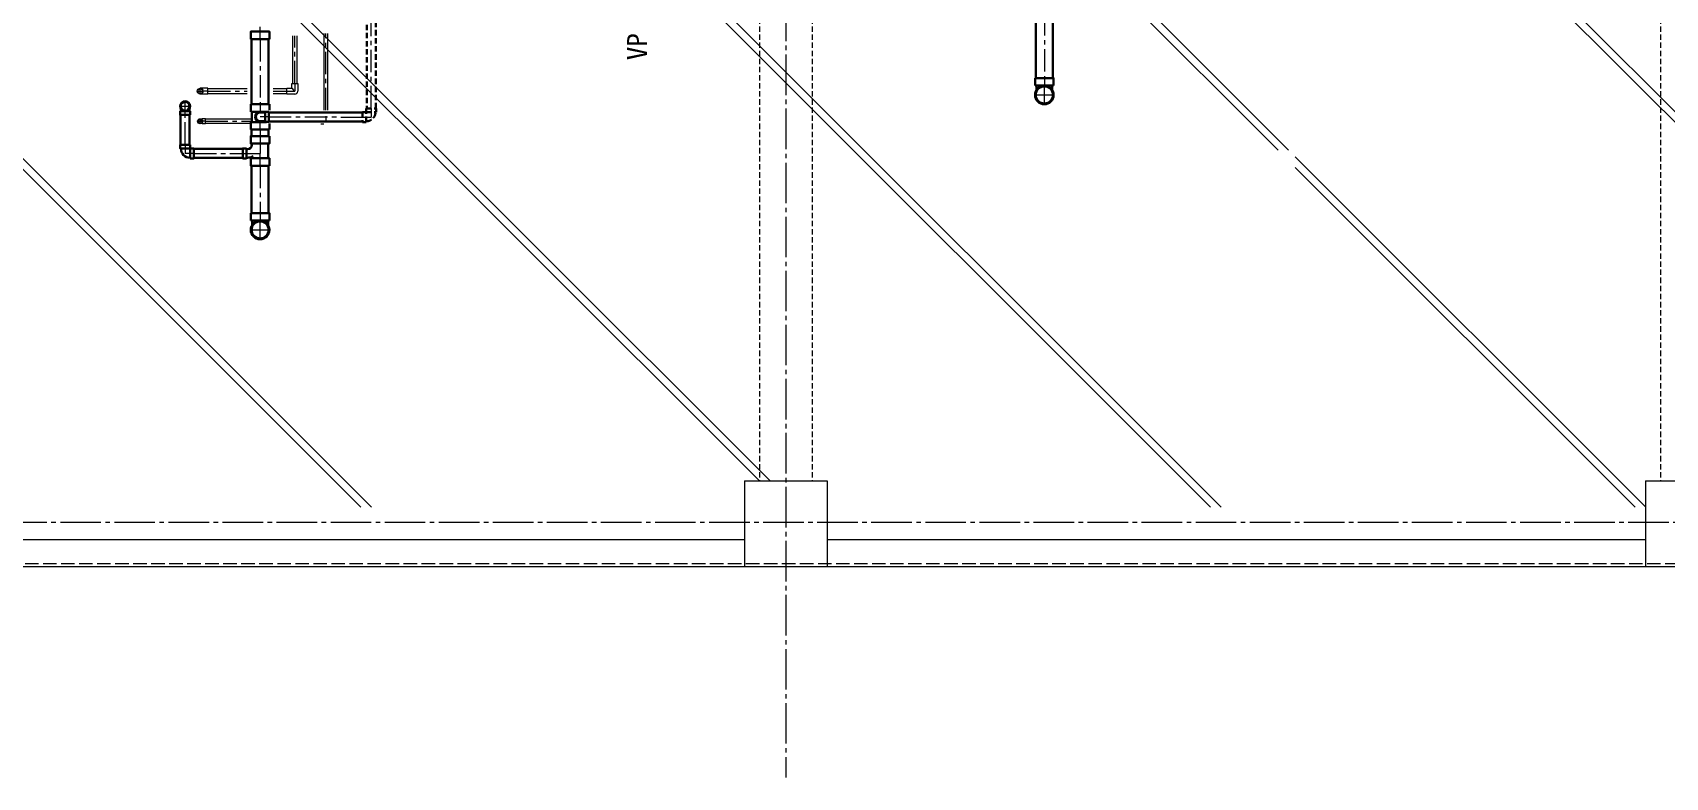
# Model space of a CAD drawing. Units: millimetres at full size. Extents: x -12803 to 120774, y -9413 to 101127.
# Drawn here: x 13734 to 24605, y 74432 to 79394 of the extents above; entities that cross this region are included whole.
import ezdxf
from ezdxf.enums import TextEntityAlignment as Align

# ---------------------------------------------------------------- set-up
doc = ezdxf.new("R2010")
doc.units = ezdxf.units.MM
doc.header["$LTSCALE"] = 30
for name, pattern in [('CHAIN1', [8, 5, -1, 1, -1]), ('CHAIN2', [12, 9, -1, 1, -1]), ('DASHED1', [1.8, 1.2, -0.6]), ('DASHED3', [4, 3, -1])]:
    doc.linetypes.add(name, pattern=pattern)
for name, color, linetype, lineweight in [('0-1_1-2', 7, 'Continuous', 15), ('0-9_1-1', 7, 'CHAIN2', 15), ('3-1_1-10', 7, 'Continuous', 15), ('9-1_配管－汚水１：硬質塩ビ管（ＤＶ）', 2, 'Continuous', 30), ('9-2_配管－給湯１２：ＨＴＬＰ（ＵＸ）', 3, 'Continuous', 20), ('9-3_配管－給水３：ＶＬＰ(ＶＤ)', 7, 'Continuous', 15)]:
    doc.layers.add(name, color=color, linetype=linetype, lineweight=lineweight)
doc.styles.add('ＭＳ ゴシック', font='')
doc.styles.get('ＭＳ ゴシック').set_extended_font_data('MS Gothic')

msp = doc.modelspace()

# ---------------------------------------------------------------- linework, layer by layer
at = {"layer": '0-1_1-2', "linetype": 'DASHED1'}
for p, q in [((18573.23, 80407.27), (18573.23, 76407.27)), ((18923.23, 80407.27), (18923.23, 76407.27)), ((24573.23, 80407.27), (24573.23, 76407.27))]:
    msp.add_line(p, q, dxfattribs=at)
at = {"layer": '0-1_1-2'}
for p, q in [((18473.23, 76407.27), (19023.23, 76407.27)), ((18473.23, 76407.27), (18473.23, 75837.27)), ((19023.23, 76407.27), (19023.23, 75837.27)), ((24473.23, 76407.27), (25023.23, 76407.27)), ((24473.23, 76407.27), (24473.23, 75837.27)), ((13023.23, 76017.27), (18473.23, 76017.27)), ((19023.23, 76017.27), (24473.23, 76017.27)), ((453.23, 75837.27), (37643.23, 75837.27))]:
    msp.add_line(p, q, dxfattribs=at)
at = {"layer": '0-1_1-2', "linetype": 'DASHED3'}
msp.add_line((5283.23, 75857.27), (28344.23, 75857.27), dxfattribs=at)
at = {"layer": '0-9_1-1'}
for p, q in [((18748.23, 93287.27), (18748.23, 74432.27)), ((-3001.77, 76132.27), (42248.23, 76132.27))]:
    msp.add_line(p, q, dxfattribs=at)
at = {"layer": '3-1_1-10'}
for p, q in [((11569.73, 80582.27), (15919.73, 76232.27)), ((11640.44, 80582.27), (15990.44, 76232.27)), ((14398.15, 80582.27), (18573.15, 76407.27)), ((14468.86, 80582.27), (18643.86, 76407.27)), ((17226.58, 80582.27), (21576.58, 76232.27)), ((17297.29, 80582.27), (21647.29, 76232.27)), ((20055.01, 80582.27), (22026.2, 78611.07)), ((20125.72, 80582.27), (22096.91, 78611.07)), ((22883.43, 80582.27), (27233.43, 76232.27)), ((22954.14, 80582.27), (27304.14, 76232.27)), ((22141.32, 78566.66), (24473.23, 76234.76)), ((22141.32, 78495.95), (24405.01, 76232.27))]:
    msp.add_line(p, q, dxfattribs=at)
at = {"layer": '9-1_配管－汚水１：硬質塩ビ管（ＤＶ）'}
for p, q in [((20413.31, 81443.78), (20413.31, 79090.44)), ((20527.31, 79090.44), (20527.31, 81443.78)), ((15191.23, 79350.81), (15191.23, 78916.45)), ((15305.23, 78916.45), (15305.23, 79350.81)), ((20408.31, 79040.44), (20408.31, 79090.44)), ((20408.31, 79040.44), (20470.31, 79040.44)), ((20417.31, 79040.44), (20417.31, 79010.61)), ((20532.31, 79040.44), (20470.31, 79040.44)), ((20523.31, 79040.44), (20523.31, 79010.61)), ((14715.73, 78870.27), (14746.34, 78870.27)), ((14719.23, 78845.27), (14719.23, 78646.71)), ((14720.73, 78870.27), (14720.73, 78885.66)), ((14782.73, 78870.27), (14752.11, 78870.27)), ((14777.73, 78870.27), (14777.73, 78885.66)), ((14779.23, 78646.71), (14779.23, 78845.27)), ((14782.73, 78870.27), (14782.73, 78845.27)), ((15310.23, 78916.45), (15186.23, 78916.45)), ((15186.23, 78866.45), (15186.23, 78916.45)), ((15186.23, 78866.45), (15248.23, 78866.45)), ((15248.23, 78866.45), (15291.29, 78866.45)), ((15281.28, 78860.9), (15248.28, 78860.95)), ((15930.28, 78861.28), (15306.28, 78862.35)), ((15310.23, 78877.35), (15310.23, 78916.45)), ((15186.23, 78797.45), (15186.23, 78747.45)), ((15186.23, 78797.45), (15248.23, 78797.45)), ((15186.23, 78747.45), (15310.23, 78747.45)), ((15191.23, 78747.45), (15191.23, 78704.71)), ((15281.18, 78803.9), (15248.18, 78803.95)), ((15248.23, 78797.45), (15291.17, 78797.45)), ((15305.23, 78704.71), (15305.23, 78747.45)), ((15306.18, 78802.35), (15930.18, 78801.28)), ((15310.23, 78747.45), (15310.23, 78787.35)), ((14782.73, 78646.71), (14715.73, 78646.71)), ((14807.23, 78622.21), (14782.23, 78622.21)), ((14782.23, 78555.21), (14782.23, 78622.21)), ((15133.23, 78618.71), (14807.23, 78618.71)), ((15158.23, 78555.21), (15158.23, 78622.21)), ((15164.41, 78617.24), (15158.23, 78617.24)), ((15194.33, 78647.16), (15194.33, 78654.71)), ((15302.13, 78654.71), (15302.13, 78556.71)), ((14807.23, 78558.71), (15133.23, 78558.71)), ((15164.51, 78560.04), (15158.23, 78560.04)), ((15191.23, 78506.71), (15191.23, 78191.43)), ((15194.33, 78556.71), (15194.33, 78566.36)), ((15305.23, 78191.43), (15305.23, 78506.71)), ((15186.23, 78141.43), (15186.23, 78191.43)), ((15186.23, 78141.43), (15248.23, 78141.43)), ((15195.23, 78141.43), (15195.23, 78111.6)), ((15310.23, 78141.43), (15248.23, 78141.43)), ((15301.23, 78141.43), (15301.23, 78111.6))]:
    msp.add_line(p, q, dxfattribs=at)
at = {"layer": '9-1_配管－汚水１：硬質塩ビ管（ＤＶ）', "color": 7, "linetype": 'CHAIN1', "lineweight": 15}
for p, q in [((20470.31, 81443.78), (20470.31, 79090.44)), ((15988.23, 78889.28), (15988.23, 79985.65)), ((15248.23, 79350.81), (15248.23, 79432.81)), ((15248.23, 79350.81), (15248.23, 78916.45)), ((20470.31, 79090.44), (20470.31, 79035.44)), ((20470.31, 78910.04), (20470.31, 79046.84)), ((14749.23, 78867.27), (14749.23, 78939.27)), ((20401.91, 78978.44), (20538.71, 78978.44)), ((14713.23, 78903.27), (14785.23, 78903.27)), ((14749.23, 78845.27), (14749.23, 78873.27)), ((14749.23, 78646.71), (14749.23, 78845.27)), ((15248.23, 78916.45), (15248.23, 78865.95)), ((15306.23, 78832.35), (15248.23, 78832.45)), ((15306.23, 78832.35), (15930.23, 78831.28)), ((15930.23, 78831.28), (15988.23, 78831.28)), ((15988.23, 78889.28), (15988.23, 78831.28)), ((15248.23, 78747.45), (15248.23, 78798.95)), ((15248.23, 78747.45), (15248.23, 78704.71)), ((14749.23, 78646.71), (14749.23, 78588.71)), ((15248.23, 78704.71), (15248.23, 78588.71)), ((14807.23, 78588.71), (14749.23, 78588.71)), ((14807.23, 78588.71), (15133.23, 78588.71)), ((15133.23, 78588.71), (15248.23, 78588.71)), ((15248.23, 78506.71), (15248.23, 78588.71)), ((15248.23, 78506.71), (15248.23, 78191.43)), ((15248.23, 78191.43), (15248.23, 78136.43)), ((15179.83, 78079.43), (15316.63, 78079.43)), ((15248.23, 78011.03), (15248.23, 78147.83))]:
    msp.add_line(p, q, dxfattribs=at)
at = {"layer": '9-1_配管－汚水１：硬質塩ビ管（ＤＶ）', "linetype": 'DASHED1'}
for p, q in [((15958.23, 79985.65), (15958.23, 78889.28)), ((16018.23, 78889.28), (16018.23, 79985.65)), ((15930.23, 78864.78), (15955.23, 78864.78)), ((15954.73, 78889.28), (16021.73, 78889.28)), ((15955.23, 78797.78), (15955.23, 78864.78))]:
    msp.add_line(p, q, dxfattribs=at)
at = {"layer": '9-1_配管－汚水１：硬質塩ビ管（ＤＶ）'}
for points in [[(15186.23, 79350.81), (15310.23, 79350.81), (15310.23, 79400.81), (15186.23, 79400.81)], [(15306.17, 78798.85), (15306.28, 78865.85), (15281.28, 78865.9), (15281.17, 78798.9)], [(15310.23, 78704.71), (15186.23, 78704.71), (15186.23, 78654.71), (15310.23, 78654.71)], [(15310.23, 78506.71), (15186.23, 78506.71), (15186.23, 78556.71), (15310.23, 78556.71)]]:
    msp.add_lwpolyline(points, close=True, dxfattribs=at)
for points in [[(20408.31, 79090.44), (20532.31, 79090.44), (20532.31, 79040.44)], [(14782.73, 78845.27), (14715.73, 78845.27), (14715.73, 78870.27)], [(15194.33, 78797.45), (15194.33, 78832.45), (15194.33, 78866.45)], [(14782.73, 78646.71), (14782.73, 78621.71), (14715.73, 78621.71), (14715.73, 78646.71)], [(14807.23, 78622.21), (14807.23, 78555.21), (14782.23, 78555.21)], [(15158.23, 78555.21), (15133.23, 78555.21), (15133.23, 78622.21), (15158.23, 78622.21)], [(15186.23, 78191.43), (15310.23, 78191.43), (15310.23, 78141.43)]]:
    msp.add_lwpolyline(points, dxfattribs=at)
at = {"layer": '9-1_配管－汚水１：硬質塩ビ管（ＤＶ）', "linetype": 'DASHED1'}
for points in [[(15930.23, 78864.78), (15930.23, 78797.78), (15955.23, 78797.78)], [(15954.73, 78889.28), (15954.73, 78864.28), (16021.73, 78864.28), (16021.73, 78889.28)]]:
    msp.add_lwpolyline(points, dxfattribs=at)
at = {"layer": '9-1_配管－汚水１：硬質塩ビ管（ＤＶ）'}
for centre, radius in [((20470.31, 78978.44), 57), ((14749.23, 78903.27), 30), ((15248.23, 78079.43), 57)]:
    msp.add_circle(centre, radius, dxfattribs=at)
for centre, radius, start, end in [((20470.31, 78978.44), 62, 0, 180), ((14749.23, 78903.27), 33.5, 90, 180), ((14749.23, 78903.27), 33.5, 0, 90), ((20470.31, 78978.44), 62, 180, 270), ((20470.31, 78978.44), 62, 270, 0), ((14749.23, 78903.27), 33.5, 180, 0), ((15248.23, 78832.45), 33.5, 58.19449, 301.60863), ((15248.23, 78832.45), 28.5, 89.90156, 269.90156), ((14782.23, 78621.71), 61.5, 180, 270), ((14782.23, 78621.71), 4.5, 180, 270), ((15164.41, 78647.16), 29.92, 270, 0), ((15164.51, 78634.84), 74.8, 270, 300), ((15248.23, 78079.43), 62, 0, 180), ((15248.23, 78079.43), 62, 180, 270), ((15248.23, 78079.43), 62, 270, 0)]:
    msp.add_arc(centre, radius, start, end, dxfattribs=at)
at = {"layer": '9-1_配管－汚水１：硬質塩ビ管（ＤＶ）', "linetype": 'DASHED1'}
for radius in [61.5, 4.5]:
    msp.add_arc((15955.23, 78864.28), radius, 270, 0, dxfattribs=at)
at = {"layer": '9-2_配管－給湯１２：ＨＴＬＰ（ＵＸ）'}
for p, q in [((15672.69, 79387.81), (15672.69, 79355.83)), ((15699.89, 79355.83), (15699.89, 79387.81)), ((15672.69, 79355.83), (15672.69, 78876.72)), ((15699.89, 78876.68), (15699.89, 79355.83)), ((14862.06, 78819.33), (14860.59, 78816.15)), ((14862.43, 78813.41), (14862.43, 78819.76)), ((14862.06, 78787.2), (14860.59, 78790.38)), ((14862.43, 78786.77), (14862.43, 78793.12)), ((14883.73, 78786.62), (14862.97, 78786.62)), ((15194.33, 78816.87), (14883.73, 78816.87)), ((14883.73, 78789.67), (15186.23, 78789.67)), ((15651.79, 78786.62), (15651.79, 78786.76)), ((15651.79, 78786.62), (15672.55, 78786.62))]:
    msp.add_line(p, q, dxfattribs=at)
at = {"layer": '9-2_配管－給湯１２：ＨＴＬＰ（ＵＸ）', "color": 7, "linetype": 'CHAIN1', "lineweight": 15}
for p, q in [((15686.29, 79355.83), (15686.29, 79387.81)), ((15686.29, 78876.7), (15686.29, 79355.83)), ((14849.23, 78786.95), (14849.23, 78819.59)), ((15686.29, 78837.77), (15686.29, 78803.27)), ((14832.91, 78803.27), (14865.55, 78803.27)), ((14883.73, 78803.27), (14849.23, 78803.27)), ((14883.73, 78803.27), (14862.83, 78803.27)), ((14883.73, 78803.27), (15194.33, 78803.27)), ((15651.79, 78803.27), (15686.29, 78803.27))]:
    msp.add_line(p, q, dxfattribs=at)
at = {"layer": '9-2_配管－給湯１２：ＨＴＬＰ（ＵＸ）'}
msp.add_lwpolyline([(14883.73, 78786.62), (14883.73, 78819.92), (14862.97, 78819.92)], dxfattribs=at)
for radius in [16.65, 13.6]:
    msp.add_circle((14849.23, 78803.27), radius, dxfattribs=at)
for centre, radius, start, end in [((14862.97, 78818.92), 1, 90, 155.30844), ((14849.23, 78803.27), 13.9, 0, 180), ((14849.23, 78803.27), 13.9, 180, 270), ((14849.23, 78803.27), 13.9, 270, 0), ((14859.69, 78816.57), 1, 304.52203, 335.30844), ((14859.69, 78789.97), 1, 24.69156, 55.47797), ((14862.97, 78787.62), 1, 204.69156, 270), ((15672.55, 78787.62), 1, 270, 296.81234)]:
    msp.add_arc(centre, radius, start, end, dxfattribs=at)
at = {"layer": '9-3_配管－給水３：ＶＬＰ(ＶＤ)'}
for p, q in [((15463.83, 79372.81), (15463.83, 79055.27)), ((15494.83, 79055.27), (15494.83, 79372.81)), ((15498.83, 79055.27), (15498.83, 79003.27)), ((14901.23, 79022.77), (14849.23, 79022.77)), ((14901.23, 78983.77), (14849.23, 78983.77)), ((14901.23, 78983.77), (14901.23, 79022.77)), ((15161.23, 79018.77), (14901.23, 79018.77)), ((14901.23, 78987.77), (15161.23, 78987.77)), ((15427.33, 79018.77), (15335.23, 79018.77)), ((15335.23, 78987.77), (15427.33, 78987.77)), ((15459.83, 79022.77), (15473.61, 79008.98))]:
    msp.add_line(p, q, dxfattribs=at)
at = {"layer": '9-3_配管－給水３：ＶＬＰ(ＶＤ)', "linetype": 'CHAIN1'}
for p, q in [((15479.33, 79055.27), (15479.33, 79372.81)), ((15479.33, 79055.27), (15479.33, 79003.27)), ((14830.63, 79003.27), (14867.83, 79003.27)), ((14849.23, 78984.67), (14849.23, 79021.87)), ((14901.23, 79003.27), (14864.73, 79003.27)), ((14901.23, 79003.27), (15161.23, 79003.27)), ((15335.23, 79003.27), (15427.33, 79003.27)), ((15427.33, 79003.27), (15479.33, 79003.27))]:
    msp.add_line(p, q, dxfattribs=at)
at = {"layer": '9-3_配管－給水３：ＶＬＰ(ＶＤ)'}
for points in [[(15459.83, 79024.72), (15459.83, 79055.27), (15498.83, 79055.27)], [(15479.33, 78983.77), (15427.33, 78983.77), (15427.33, 79022.77), (15457.88, 79022.77)]]:
    msp.add_lwpolyline(points, dxfattribs=at)
for radius in [19.5, 15.5]:
    msp.add_circle((14849.23, 79003.27), radius, dxfattribs=at)
for centre, radius in [((15457.88, 79024.72), 1.95), ((15479.33, 79003.27), 19.5)]:
    msp.add_arc(centre, radius, 270, 0, dxfattribs=at)

# ---------------------------------------------------------------- texts
at = {"layer": '9-1_配管－汚水１：硬質塩ビ管（ＤＶ）', "style": 'ＭＳ ゴシック'}
msp.add_text('VP 50A FL-400', height=132, rotation=90, dxfattribs=at).set_placement((17863.23, 79210.19), align=Align.BOTTOM_LEFT)

doc.saveas('drawing.dxf')
